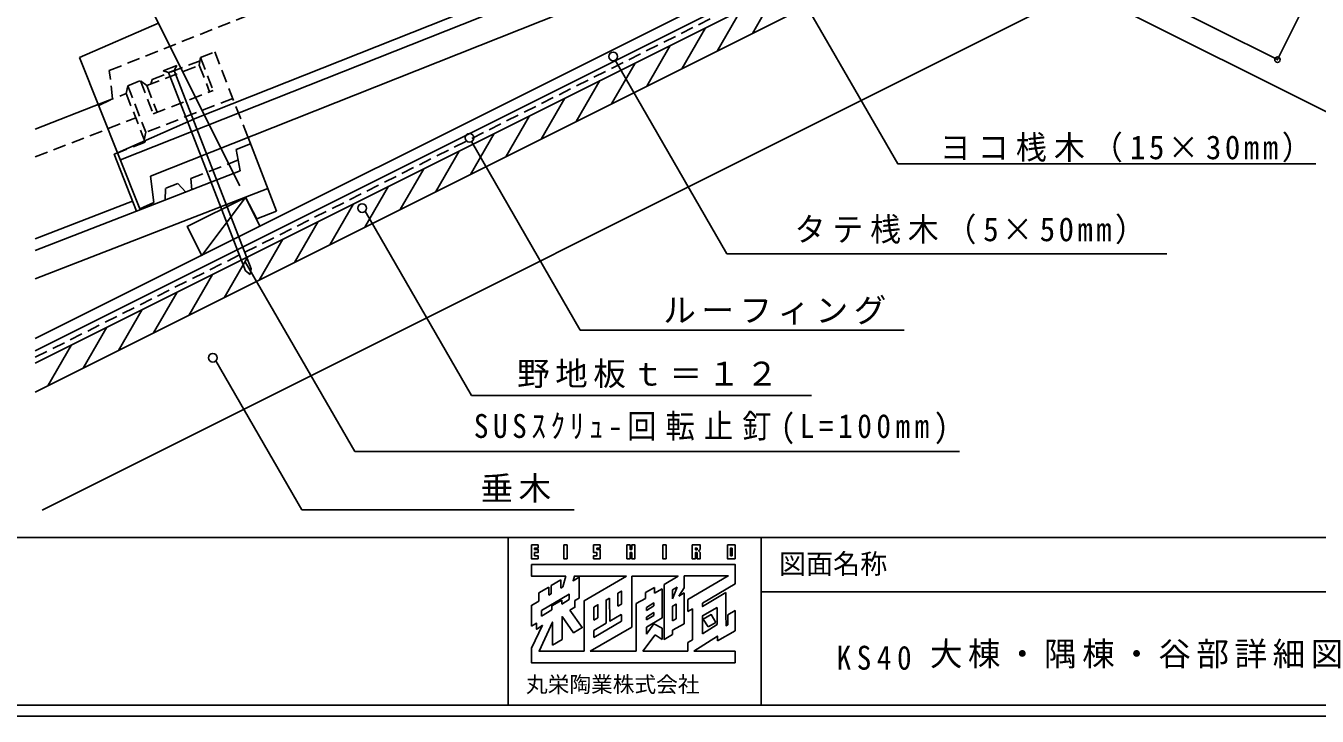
# Model space of a CAD drawing. Units: millimetres, scale not verified. Extents: x -2052 to 1987, y -1380 to 1404.
# Drawn here: x 993 to 1589, y 54 to 372 of the extents above; entities that cross this region are included whole.
import ezdxf
from ezdxf.enums import TextEntityAlignment as Align

# ---------------------------------------------------------------- set-up
doc = ezdxf.new("R2010")
doc.units = ezdxf.units.MM
doc.header["$LTSCALE"] = 5
doc.header["$PDMODE"] = 32
doc.header["$PDSIZE"] = 2.5
doc.linetypes.add('DASHED1', pattern=[1.8, 1.2, -0.6])
for name, color, linetype in [('A-0_ﾚｲﾔ-160', 7, 'Continuous'), ('A-1_ﾚｲﾔ-161', 3, 'Continuous'), ('A-2_ﾚｲﾔ-162', 4, 'Continuous'), ('A-4_ﾚｲﾔ-164', 3, 'Continuous'), ('A-5_ﾚｲﾔ-165', 7, 'Continuous'), ('A-B_ﾚｲﾔ-171', 3, 'Continuous'), ('A-C_ﾚｲﾔ-172', 3, 'Continuous'), ('A-D_ﾚｲﾔ-173', 3, 'DASHED1')]:
    doc.layers.add(name, color=color, linetype=linetype)
doc.styles.add('ＭＳ ゴシック', font='')
doc.styles.get('ＭＳ ゴシック').set_extended_font_data('MS Gothic')

msp = doc.modelspace()

# ---------------------------------------------------------------- linework, layer by layer
at = {"layer": 'A-0_ﾚｲﾔ-160', "color": 4}
for p, q in [((1.978, 136.778), (1981.977, 136.778)), ((1215.634, 59.418), (1215.634, 136.778)), ((1332.2, 136.778), (1332.2, 59.418)), ((1332.2, 111.768), (1981.977, 111.768))]:
    msp.add_line(p, q, dxfattribs=at)
at = {"layer": 'A-0_ﾚｲﾔ-160'}
for p, q in [((1302.694, 131.078), (1301.967, 131.078)), ((1302.694, 131.872), (1302.694, 131.078)), ((1318.966, 131.872), (1318.966, 128.299)), ((1318.966, 128.299), (1318.172, 128.299)), ((1234.432, 113.901), (1229.735, 111.3)), ((1234.432, 110.199), (1234.432, 113.901)), ((1239.922, 113.447), (1239.922, 117.187)), ((1240.918, 113.99), (1239.922, 113.447)), ((1242.237, 118.973), (1240.918, 113.99)), ((1272.598, 95.425), (1272.598, 118.973)), ((1283.049, 113.768), (1278.882, 111.366)), ((1283.049, 111.065), (1283.049, 113.768)), ((1293.52, 113.904), (1291.383, 108.513)), ((1291.383, 112.638), (1293.52, 113.904)), ((1294.242, 109.735), (1296.741, 113.483)), ((1296.741, 113.483), (1296.741, 119.039)), ((1235.424, 110.837), (1234.432, 110.199)), ((1240.319, 107.834), (1235.821, 105.175)), ((1243.824, 108.125), (1240.319, 105.994)), ((1240.319, 105.994), (1240.319, 107.834)), ((1262.345, 108.786), (1262.477, 98.269)), ((1266.248, 105.143), (1266.248, 111.102)), ((1286.621, 113.086), (1283.049, 111.065)), ((1291.383, 108.513), (1291.383, 112.638)), ((1296.741, 111.234), (1294.242, 109.735)), ((1298.461, 108.191), (1298.461, 102.635)), ((1235.821, 103.347), (1230.992, 100.507)), ((1230.992, 100.507), (1230.992, 103.164)), ((1235.821, 105.175), (1235.821, 103.347)), ((1255.135, 98.59), (1255.135, 104.619)), ((1267.836, 106.008), (1266.248, 105.143)), ((1282.785, 105.281), (1279.345, 103.175)), ((1279.345, 103.175), (1279.345, 104.488)), ((1291.449, 98.397), (1291.449, 105.082)), ((1312.021, 104.536), (1312.021, 96.615)), ((1231.521, 96.285), (1226.362, 85.702)), ((1229.14, 94.631), (1231.521, 96.285)), ((1253.41, 84.312), (1272.598, 95.425)), ((1256.987, 99.658), (1255.135, 98.59)), ((1267.836, 98.137), (1255.135, 90.623)), ((1255.135, 93.904), (1260.757, 97.277)), ((1282.785, 100.849), (1279.345, 98.785)), ((1279.345, 98.785), (1279.345, 100.055)), ((1282.821, 96.93), (1279.345, 92.141)), ((1279.345, 92.141), (1279.345, 95.425)), ((1286.621, 94.962), (1282.821, 96.93)), ((1293.037, 99.234), (1291.449, 98.397)), ((1312.021, 96.615), (1305.212, 92.379)), ((1307.853, 95.557), (1311.359, 97.542)), ((1236.019, 87.157), (1240.516, 89.802)), ((1255.135, 90.623), (1255.135, 93.904)), ((1277.669, 84.312), (1283.379, 91.853)), ((1283.379, 91.853), (1286.554, 89.802)), ((1286.621, 89.802), (1286.621, 94.962)), ((1274.648, 84.312), (1253.41, 84.312)), ((1298.527, 84.312), (1277.669, 84.312)), ((1320.223, 84.312), (1301.223, 84.312)), ((1986.977, 54.418), (-3.023, 54.418))]:
    msp.add_line(p, q, dxfattribs=at)
at = {"layer": 'A-0_ﾚｲﾔ-160', "color": 2}
msp.add_line((1.978, 59.418), (1981.977, 59.418), dxfattribs=at)
at = {"layer": 'A-0_ﾚｲﾔ-160'}
for points in [[(1226.362, 133.326), (1226.362, 126.91), (1229.404, 126.91), (1229.404, 128.299), (1227.817, 128.299), (1227.817, 129.82), (1229.404, 129.82), (1229.404, 131.21), (1227.817, 131.21), (1227.817, 131.872), (1229.404, 131.872), (1229.404, 133.326)], [(1241.245, 133.326), (1241.245, 126.91), (1242.766, 126.91), (1242.766, 133.326)], [(1255.003, 133.326), (1255.003, 129.82), (1256.524, 129.82), (1256.524, 128.299), (1255.003, 128.299), (1255.003, 126.91), (1257.979, 126.91), (1257.979, 131.21), (1256.524, 131.21), (1256.524, 131.872), (1257.979, 131.872), (1257.979, 133.326)], [(1270.349, 133.326), (1270.349, 126.91), (1271.804, 126.91), (1271.804, 129.82), (1272.598, 129.82), (1272.598, 126.91), (1274.053, 126.91), (1274.053, 133.326), (1272.598, 133.326), (1272.598, 131.276), (1271.804, 131.276), (1271.804, 133.326)], [(1286.886, 133.326), (1286.886, 126.91), (1288.407, 126.91), (1288.407, 133.326)], [(1300.446, 133.326), (1300.446, 126.91), (1301.967, 126.91), (1301.967, 129.82), (1302.694, 129.82), (1302.694, 126.91), (1304.149, 126.91), (1304.149, 129.82), (1303.422, 130.549), (1304.149, 131.276), (1304.149, 133.326)], [(1316.717, 133.326), (1316.717, 126.91), (1320.223, 126.91), (1320.223, 133.326)]]:
    msp.add_lwpolyline(points, close=True, dxfattribs=at)
for points in [[(1301.967, 131.078), (1301.967, 131.872), (1302.694, 131.872)], [(1318.172, 128.299), (1318.172, 131.872), (1318.966, 131.872)], [(1226.362, 124.331), (1226.362, 118.973), (1242.237, 118.973)], [(1305.274, 106.537), (1320.223, 115.335), (1320.223, 124.331), (1226.362, 124.331)], [(1239.922, 117.187), (1235.424, 114.607), (1235.424, 110.837)], [(1248.322, 108.853), (1248.322, 118.395), (1245.581, 116.841), (1246.172, 118.973), (1270.15, 118.973)], [(1270.15, 118.973), (1250.703, 107.596), (1250.703, 84.312)], [(1272.598, 118.973), (1293.986, 118.973), (1287.481, 115.136)], [(1287.481, 115.136), (1287.481, 89.802), (1291.449, 92.117), (1291.449, 94.036), (1296.741, 97.013), (1296.741, 111.234)], [(1296.741, 119.039), (1317.103, 119.039), (1298.461, 108.191)], [(1229.735, 111.3), (1229.735, 107.464), (1226.362, 105.479), (1226.362, 95.888)], [(1230.992, 103.164), (1243.824, 110.611), (1243.824, 108.125)], [(1244.089, 103.23), (1246.404, 104.619), (1246.404, 107.662), (1248.322, 108.853)], [(1260.757, 97.277), (1260.757, 107.879), (1262.345, 108.786)], [(1266.248, 111.102), (1267.836, 112.068), (1267.836, 106.008)], [(1278.882, 111.366), (1278.882, 108.655), (1274.648, 106.273), (1274.648, 84.312)], [(1279.345, 95.425), (1286.621, 99.658), (1286.621, 113.086)], [(1315.924, 111.432), (1305.274, 104.935), (1305.274, 106.537)], [(1312.087, 89.075), (1320.223, 93.771), (1320.223, 103.032), (1316.85, 101.047), (1316.85, 96.55), (1316.651, 96.351), (1316.122, 96.087), (1315.99, 101.312), (1315.924, 111.432)], [(1240.516, 89.802), (1240.516, 100.289), (1245.787, 92.848), (1249.819, 95.224), (1244.089, 103.23)], [(1255.135, 104.619), (1256.987, 105.76), (1256.987, 99.658)], [(1262.477, 98.269), (1262.477, 98.203), (1267.769, 101.246), (1267.836, 101.18), (1267.836, 98.137)], [(1279.345, 104.488), (1282.785, 106.578), (1282.785, 105.281)], [(1279.345, 100.055), (1282.785, 102.146), (1282.785, 100.849)], [(1291.449, 105.082), (1293.037, 106.048), (1293.037, 99.234)], [(1298.461, 102.635), (1300.577, 103.864), (1300.577, 89.538)], [(1305.212, 92.379), (1305.275, 100.669), (1312.021, 104.536)], [(1311.359, 97.542), (1309.258, 101.202), (1305.591, 99.083), (1307.853, 95.557)], [(1226.362, 95.888), (1228.743, 97.248), (1228.743, 94.433), (1229.14, 94.631)], [(1250.703, 84.312), (1229.862, 84.312), (1236.019, 97.79), (1236.019, 87.157)], [(1300.577, 89.538), (1298.527, 88.281), (1298.527, 84.312)], [(1301.223, 84.312), (1312.087, 91.277), (1312.087, 89.075)], [(1226.362, 85.702), (1226.362, 79.021), (1320.223, 79.021), (1320.223, 84.312)]]:
    msp.add_lwpolyline(points, dxfattribs=at)
at = {"layer": 'A-1_ﾚｲﾔ-161'}
for p, q in [((1050.861, 303.167), (1366.852, 428.708)), ((1306.41, 417.765), (1036.9, 310.69)), ((1072.152, 330.021), (1304.583, 422.364)), ((1054.711, 373.923), (1018.131, 357.937)), ((1018.131, 357.937), (1045.871, 288.113)), ((997.692, 324.946), (1028.209, 336.802)), ((1072.152, 330.021), (1035.572, 314.036)), ((1090.243, 315.534), (1096.853, 318.103)), ((1090.243, 315.534), (1092.174, 305.666)), ((1095.728, 321), (1108.911, 287.072)), ((1044.313, 287.072), (1092.174, 305.666)), ((997.692, 255.927), (1104.837, 297.556)), ((997.692, 274.267), (1042.521, 291.685)), ((1099.819, 283.538), (1094.507, 293.542)), ((1044.313, 287.072), (997.692, 268.959)), ((1099.819, 283.538), (1108.911, 287.072))]:
    msp.add_line(p, q, dxfattribs=at)
at = {"layer": 'A-1_ﾚｲﾔ-161', "color": 7, "linetype": 'DASHED1'}
for p, q in [((1073.787, 357.89), (1073.274, 354.312)), ((1073.787, 357.89), (1080.397, 360.458)), ((1073.787, 357.89), (1079.692, 342.689)), ((1080.397, 360.458), (1095.728, 321)), ((1049.125, 344.929), (1073.274, 354.312)), ((1051.548, 347.801), (1073.689, 356.403)), ((1073.274, 354.312), (1078.039, 342.046)), ((1040.34, 344.895), (1046.125, 347.142)), ((1046.125, 347.142), (1049.125, 344.929)), ((1046.125, 347.142), (1052.03, 331.942)), ((1051.548, 347.801), (1050.96, 345.643)), ((1028.209, 336.802), (1039.621, 341.237)), ((1040.34, 344.895), (1039.621, 341.237)), ((1039.621, 341.237), (1048.321, 318.844)), ((1040.34, 344.895), (1048.67, 323.456)), ((1049.125, 344.929), (1053.89, 332.664)), ((1052.03, 331.942), (1079.692, 342.689)), ((1088.727, 339.019), (1048.67, 323.456)), ((1048.67, 323.456), (1047.896, 319.936)), ((1048.321, 318.844), (1036.909, 314.411))]:
    msp.add_line(p, q, dxfattribs=at)
at = {"layer": 'A-1_ﾚｲﾔ-161', "color": 4, "linetype": 'DASHED1'}
for p, q in [((1026.918, 335.816), (1033.345, 338.853)), ((997.692, 312.072), (1043.967, 330.051)), ((1069.307, 302.092), (1091.399, 310.675)), ((1069.307, 302.092), (1069.86, 296.996)), ((1057.583, 292.227), (1057.65, 297.562))]:
    msp.add_line(p, q, dxfattribs=at)
for points in [[(1033.345, 338.853), (1031.786, 351.902), (1305.738, 460.741)], [(1067.087, 295.918), (1063.435, 299.808), (1057.65, 297.562)]]:
    msp.add_lwpolyline(points, dxfattribs=at)
at = {"layer": 'A-1_ﾚｲﾔ-161'}
for points in [[(1036.909, 314.411), (1034.112, 313.324), (1044.313, 287.072)], [(1050.861, 303.167), (1052.296, 291.15), (1045.871, 288.113)]]:
    msp.add_lwpolyline(points, dxfattribs=at)
at = {"layer": 'A-2_ﾚｲﾔ-162'}
for p, q in [((997.692, 228.358), (1470.05, 464.537)), ((997.692, 222.768), (1472.286, 460.065)), ((997.692, 217.123), (1480.33, 458.443)), ((997.692, 203.706), (1480.33, 445.026)), ((1000.863, 149.39), (1480.33, 389.124)), ((1959.798, 149.39), (1480.33, 389.124))]:
    msp.add_line(p, q, dxfattribs=at)
at = {"layer": 'A-2_ﾚｲﾔ-162', "color": 6, "linetype": 'DASHED1'}
msp.add_line((997.692, 219.771), (1480.33, 461.626), dxfattribs=at)
at = {"layer": 'A-2_ﾚｲﾔ-162'}
msp.add_lwpolyline([(1101.258, 280.043), (1094.551, 293.46), (1074.426, 266.627), (1067.718, 280.043), (1094.55, 293.46)], dxfattribs=at)
at = {"layer": 'A-5_ﾚｲﾔ-165'}
for p, q in [((1091.927, 298.707), (1034.546, 413.471)), ((1453.208, 415.433), (1570.252, 356.911)), ((1328.198, 368.96), (1339.088, 387.821)), ((1583.94, 384.287), (1570.252, 356.911)), ((1311.965, 360.844), (1322.854, 379.705)), ((1295.732, 352.727), (1306.621, 371.588)), ((1279.499, 344.61), (1290.388, 363.471)), ((1056.665, 351.771), (1062.898, 354.193)), ((1056.665, 351.771), (1059.153, 350.924)), ((1059.153, 350.924), (1061.658, 351.897)), ((1061.658, 351.897), (1062.898, 354.193)), ((1263.265, 336.494), (1274.155, 355.355)), ((1265.014, 356.629), (1316.473, 267.5)), ((1094.648, 259.564), (1059.153, 350.924)), ((1247.032, 328.377), (1257.921, 347.238)), ((1230.799, 320.26), (1241.689, 339.122)), ((1214.566, 312.144), (1225.455, 331.004)), ((1198.333, 304.027), (1209.222, 322.889)), ((1198.711, 319.116), (1248.856, 232.262)), ((1182.1, 295.911), (1192.989, 314.772)), ((1165.867, 287.794), (1176.756, 306.655)), ((1149.634, 279.677), (1160.523, 298.538)), ((1133.4, 271.561), (1144.29, 290.423)), ((1149.739, 287.12), (1198.76, 202.214)), ((1117.167, 263.444), (1128.057, 282.306)), ((1100.934, 255.328), (1111.823, 274.189)), ((1084.701, 247.211), (1095.59, 266.072)), ((1094.437, 263.767), (1144.916, 176.335)), ((1316.473, 267.5), (1519.272, 267.5)), ((1068.468, 239.095), (1079.357, 257.956)), ((1096.71, 257.97), (1094.648, 259.564)), ((1052.235, 230.978), (1063.124, 249.839)), ((1036.001, 222.861), (1046.891, 241.723)), ((1019.768, 214.745), (1030.658, 233.605)), ((1248.856, 232.262), (1398.183, 232.262)), ((1003.535, 206.628), (1014.424, 225.49)), ((1080.923, 218.157), (1120.53, 149.556)), ((1198.76, 202.214), (1355.436, 202.214)), ((1144.916, 176.335), (1423.636, 176.335)), ((1120.53, 149.556), (1246.07, 149.556))]:
    msp.add_line(p, q, dxfattribs=at)
for points in [[(1339.8, 404.919), (1395.265, 308.852), (1587.971, 308.852)], [(1096.71, 257.97), (1097.154, 260.539), (1061.658, 351.897)]]:
    msp.add_lwpolyline(points, dxfattribs=at)
for centre in [(1264.078, 358.397), (1197.812, 320.903), (1148.32, 288.529), (1079.504, 219.567)]:
    msp.add_circle(centre, 2, dxfattribs=at)
at = {"layer": 'A-C_ﾚｲﾔ-172', "color": 7}
msp.add_point((1570.248, 356.913), dxfattribs=at)

# ---------------------------------------------------------------- texts
at = {"layer": 'A-0_ﾚｲﾔ-160', "style": 'ＭＳ ゴシック'}
msp.add_text('図面名称', height=9.164, dxfattribs=at).set_placement((1340.396, 117.286), align=Align.BOTTOM_LEFT)
at = {"layer": 'A-0_ﾚｲﾔ-160', "color": 4, "style": 'ＭＳ ゴシック'}
msp.add_text('丸栄陶業株式会社', height=7.331, dxfattribs=at).set_placement((1223.848, 63.171), align=Align.BOTTOM_LEFT)
at = {"layer": 'A-4_ﾚｲﾔ-164', "insert": (1366.996, 75.659), "char_height": 11, "attachment_point": 7, "style": 'ＭＳ ゴシック'}
msp.add_mtext('\\T1.38;\\W0.9;KS40', dxfattribs=at)
at = {"layer": 'A-B_ﾚｲﾔ-171', "char_height": 11, "attachment_point": 7, "style": 'ＭＳ ゴシック'}
for s, insert in [('\\T1.23;\\W0.95;ヨコ桟木（15×30mm）', (1414.597, 309.571)), ('\\T1.22;\\W0.95;タテ桟木（5×50mm）', (1347.677, 271.801)), ('\\T1.17;ルーフィング', (1287.148, 234.782)), ('\\T1.17;野地板ｔ＝１２', (1219.783, 205.513)), ('\\T1.31;\\W0.9;SUSｽｸﾘｭ-回転止釘(L=100mm)', (1199.829, 179.671)), ('\\T1.17;垂木', (1202.913, 152.723))]:
    msp.add_mtext(s, dxfattribs=dict(at, insert=insert))
at = {"layer": 'A-D_ﾚｲﾔ-173', "insert": (1410.01, 76.413), "char_height": 11, "attachment_point": 7, "style": 'ＭＳ ゴシック'}
msp.add_mtext('\\T1.17;大棟・隅棟・谷部詳細図', dxfattribs=at)

doc.saveas('drawing.dxf')
